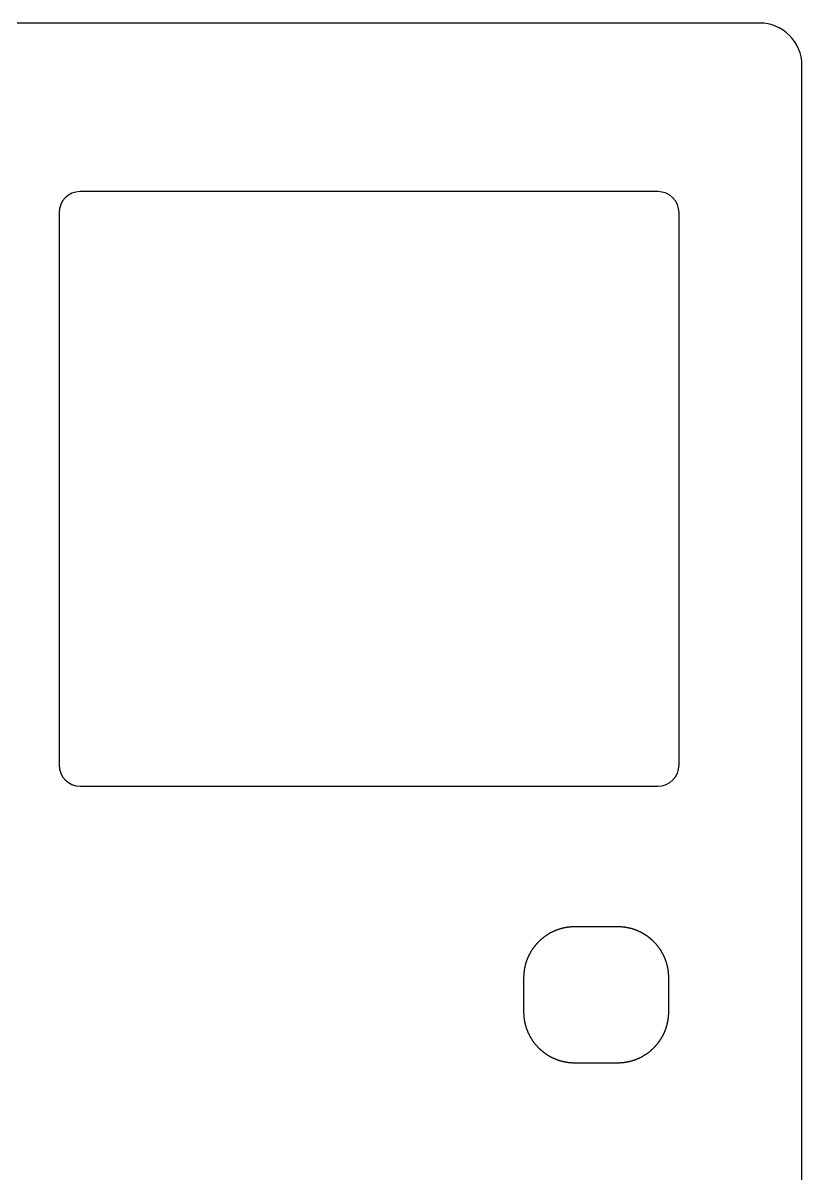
# Model space of a CAD drawing. Header units: millimetres. Extents: x -10 to 339, y -116 to 17.
# Drawn here: x 320.46 to 338.81, y -16.13 to 10.97 of the extents above; entities that cross this region are included whole.
import ezdxf

# ---------------------------------------------------------------- set-up
doc = ezdxf.new("R2010")
doc.units = ezdxf.units.MM
doc.layers.get('0').update_dxf_attribs({"linetype": 'CONTINUOUS'})
doc.layers.add('BLACK', color=7, linetype='CONTINUOUS')

msp = doc.modelspace()

# ---------------------------------------------------------------- linework, layer by layer
for p, q in [((337.80625, 10.968751), (309.883369, 10.968751)), ((338.80625, -109.231249), (338.80625, 9.968751))]:
    msp.add_line(p, q)
msp.add_arc((337.80625, 9.968751), 1, 0, 90)
at = {"layer": 'BLACK', "linetype": 'Continuous'}
for p, q in [((335.4125, 7), (321.8125, 7)), ((321.3125, 6.5), (321.3125, -6.5)), ((335.9125, -6.5), (335.9125, 6.5)), ((321.8125, -7), (335.4125, -7)), ((332.716253, -10.564977), (332.70853, -10.571039)), ((332.724025, -10.558978), (332.716253, -10.564977)), ((332.731844, -10.553044), (332.724025, -10.558978)), ((332.73971, -10.547175), (332.731844, -10.553044)), ((332.747622, -10.541371), (332.73971, -10.547175)), ((332.75558, -10.535633), (332.747622, -10.541371)), ((332.763584, -10.52996), (332.75558, -10.535633)), ((332.771632, -10.524354), (332.763584, -10.52996)), ((332.779724, -10.518815), (332.771632, -10.524354)), ((332.78786, -10.513343), (332.779724, -10.518815)), ((332.796039, -10.507938), (332.78786, -10.513343)), ((332.80426, -10.502601), (332.796039, -10.507938)), ((332.812523, -10.497332), (332.80426, -10.502601)), ((332.820826, -10.492132), (332.812523, -10.497332)), ((332.829171, -10.487001), (332.820826, -10.492132)), ((332.837556, -10.481939), (332.829171, -10.487001)), ((332.84598, -10.476946), (332.837556, -10.481939)), ((332.854442, -10.472024), (332.84598, -10.476946)), ((332.862943, -10.467172), (332.854442, -10.472024)), ((332.871482, -10.46239), (332.862943, -10.467172)), ((332.880058, -10.457679), (332.871482, -10.46239)), ((332.888671, -10.453039), (332.880058, -10.457679)), ((332.897319, -10.448471), (332.888671, -10.453039)), ((332.906003, -10.443974), (332.897319, -10.448471)), ((332.914722, -10.439549), (332.906003, -10.443974)), ((332.923475, -10.435197), (332.914722, -10.439549)), ((332.932262, -10.430917), (332.923475, -10.435197)), ((332.941082, -10.426709), (332.932262, -10.430917)), ((332.949934, -10.422575), (332.941082, -10.426709)), ((332.958819, -10.418514), (332.949934, -10.422575)), ((332.967735, -10.414526), (332.958819, -10.418514)), ((332.976682, -10.410613), (332.967735, -10.414526)), ((332.98566, -10.406773), (332.976682, -10.410613)), ((332.994667, -10.403007), (332.98566, -10.406773)), ((333.003704, -10.399316), (332.994667, -10.403007)), ((333.01277, -10.395699), (333.003704, -10.399316)), ((333.021863, -10.392157), (333.01277, -10.395699)), ((333.030985, -10.38869), (333.021863, -10.392157)), ((333.040134, -10.385298), (333.030985, -10.38869)), ((333.04931, -10.381981), (333.040134, -10.385298)), ((333.058511, -10.37874), (333.04931, -10.381981)), ((333.067739, -10.375574), (333.058511, -10.37874)), ((333.076992, -10.372485), (333.067739, -10.375574)), ((333.086269, -10.369471), (333.076992, -10.372485)), ((333.095571, -10.366534), (333.086269, -10.369471)), ((333.104896, -10.363673), (333.095571, -10.366534)), ((333.114245, -10.360888), (333.104896, -10.363673)), ((333.123616, -10.35818), (333.114245, -10.360888)), ((333.13301, -10.355549), (333.123616, -10.35818)), ((333.142425, -10.352995), (333.13301, -10.355549)), ((333.151862, -10.350517), (333.142425, -10.352995)), ((333.16132, -10.348117), (333.151862, -10.350517)), ((333.170798, -10.345794), (333.16132, -10.348117)), ((333.180296, -10.343549), (333.170798, -10.345794)), ((333.189813, -10.341381), (333.180296, -10.343549)), ((333.19935, -10.33929), (333.189813, -10.341381)), ((333.208905, -10.337278), (333.19935, -10.33929)), ((333.218479, -10.335343), (333.208905, -10.337278)), ((333.22807, -10.333486), (333.218479, -10.335343)), ((333.237679, -10.331708), (333.22807, -10.333486)), ((333.247305, -10.330007), (333.237679, -10.331708)), ((333.256947, -10.328385), (333.247305, -10.330007)), ((333.266606, -10.32684), (333.256947, -10.328385)), ((333.27628, -10.325375), (333.266606, -10.32684)), ((333.285969, -10.323988), (333.27628, -10.325375)), ((333.295674, -10.322679), (333.285969, -10.323988)), ((333.305393, -10.321449), (333.295674, -10.322679)), ((333.315126, -10.320298), (333.305393, -10.321449)), ((333.324873, -10.319226), (333.315126, -10.320298)), ((333.334634, -10.318233), (333.324873, -10.319226)), ((333.344408, -10.317319), (333.334634, -10.318233)), ((333.354194, -10.316484), (333.344408, -10.317319)), ((333.363993, -10.315728), (333.354194, -10.316484)), ((333.373804, -10.315051), (333.363993, -10.315728)), ((333.383627, -10.314454), (333.373804, -10.315051)), ((333.393461, -10.313936), (333.383627, -10.314454)), ((333.403306, -10.313497), (333.393461, -10.313936)), ((333.413161, -10.313139), (333.403306, -10.313497)), ((333.423028, -10.312859), (333.413161, -10.313139)), ((333.432904, -10.31266), (333.423028, -10.312859)), ((333.44279, -10.31254), (333.432904, -10.31266)), ((333.452685, -10.3125), (333.44279, -10.31254)), ((334.469313, -10.3125), (333.452685, -10.3125)), ((334.473227, -10.312506), (334.469313, -10.3125)), ((334.47818, -10.312532), (334.473227, -10.312506)), ((334.483128, -10.312578), (334.47818, -10.312532)), ((334.488077, -10.312644), (334.483128, -10.312578)), ((334.49302, -10.31273), (334.488077, -10.312644)), ((334.497963, -10.312835), (334.49302, -10.31273)), ((334.502902, -10.312961), (334.497963, -10.312835)), ((334.50784, -10.313107), (334.502902, -10.312961)), ((334.512774, -10.313272), (334.50784, -10.313107)), ((334.517707, -10.313458), (334.512774, -10.313272)), ((334.522635, -10.313663), (334.517707, -10.313458)), ((334.527563, -10.313889), (334.522635, -10.313663)), ((334.532485, -10.314134), (334.527563, -10.313889)), ((334.537407, -10.3144), (334.532485, -10.314134)), ((334.542324, -10.314685), (334.537407, -10.3144)), ((334.547241, -10.31499), (334.542324, -10.314685)), ((334.552152, -10.315315), (334.547241, -10.31499)), ((334.557063, -10.315659), (334.552152, -10.315315)), ((334.561968, -10.316024), (334.557063, -10.315659)), ((334.566873, -10.316409), (334.561968, -10.316024)), ((334.571772, -10.316813), (334.566873, -10.316409)), ((334.57667, -10.317237), (334.571772, -10.316813)), ((334.581563, -10.317681), (334.57667, -10.317237)), ((334.586455, -10.318145), (334.581563, -10.317681)), ((334.591341, -10.318628), (334.586455, -10.318145)), ((334.596226, -10.319132), (334.591341, -10.318628)), ((334.601106, -10.319655), (334.596226, -10.319132)), ((334.605985, -10.320198), (334.601106, -10.319655)), ((334.610857, -10.32076), (334.605985, -10.320198)), ((334.615729, -10.321343), (334.610857, -10.32076)), ((334.620595, -10.321945), (334.615729, -10.321343)), ((334.625459, -10.322567), (334.620595, -10.321945)), ((334.630318, -10.323208), (334.625459, -10.322567)), ((334.635175, -10.323869), (334.630318, -10.323208)), ((334.640026, -10.32455), (334.635175, -10.323869)), ((334.644875, -10.325251), (334.640026, -10.32455)), ((334.649719, -10.325971), (334.644875, -10.325251)), ((334.654561, -10.326711), (334.649719, -10.325971)), ((334.659396, -10.327471), (334.654561, -10.326711)), ((334.66423, -10.32825), (334.659396, -10.327471)), ((334.669058, -10.329049), (334.66423, -10.32825)), ((334.673883, -10.329868), (334.669058, -10.329049)), ((334.678703, -10.330705), (334.673883, -10.329868)), ((334.68352, -10.331563), (334.678703, -10.330705)), ((334.688331, -10.33244), (334.68352, -10.331563)), ((334.69314, -10.333337), (334.688331, -10.33244)), ((334.697942, -10.334254), (334.69314, -10.333337)), ((334.702742, -10.33519), (334.697942, -10.334254)), ((334.707536, -10.336145), (334.702742, -10.33519)), ((334.712327, -10.33712), (334.707536, -10.336145)), ((334.717111, -10.338114), (334.712327, -10.33712)), ((334.721893, -10.339129), (334.717111, -10.338114)), ((334.726668, -10.340162), (334.721893, -10.339129)), ((334.731441, -10.341215), (334.726668, -10.340162)), ((334.736206, -10.342287), (334.731441, -10.341215)), ((334.740969, -10.343379), (334.736206, -10.342287)), ((334.745725, -10.34449), (334.740969, -10.343379)), ((334.750478, -10.345621), (334.745725, -10.34449)), ((334.755224, -10.34677), (334.750478, -10.345621)), ((334.759967, -10.34794), (334.755224, -10.34677)), ((334.764703, -10.349128), (334.759967, -10.34794)), ((334.769435, -10.350337), (334.764703, -10.349128)), ((334.774161, -10.351564), (334.769435, -10.350337)), ((334.778883, -10.352811), (334.774161, -10.351564)), ((334.783598, -10.354076), (334.778883, -10.352811)), ((334.788309, -10.355362), (334.783598, -10.354076)), ((334.793013, -10.356666), (334.788309, -10.355362)), ((334.797713, -10.35799), (334.793013, -10.356666)), ((334.802406, -10.359333), (334.797713, -10.35799)), ((334.807095, -10.360695), (334.802406, -10.359333)), ((334.811776, -10.362076), (334.807095, -10.360695)), ((334.816454, -10.363477), (334.811776, -10.362076)), ((334.821124, -10.364897), (334.816454, -10.363477)), ((334.82579, -10.366336), (334.821124, -10.364897)), ((334.830448, -10.367793), (334.82579, -10.366336)), ((334.835102, -10.369271), (334.830448, -10.367793)), ((334.839748, -10.370766), (334.835102, -10.369271)), ((334.844389, -10.372282), (334.839748, -10.370766)), ((334.849023, -10.373816), (334.844389, -10.372282)), ((334.853652, -10.375369), (334.849023, -10.373816)), ((334.858273, -10.376941), (334.853652, -10.375369)), ((334.86289, -10.378533), (334.858273, -10.376941)), ((334.867498, -10.380142), (334.86289, -10.378533)), ((334.872102, -10.381772), (334.867498, -10.380142)), ((334.876697, -10.383419), (334.872102, -10.381772)), ((334.881287, -10.385087), (334.876697, -10.383419)), ((334.885869, -10.386772), (334.881287, -10.385087)), ((334.890446, -10.388477), (334.885869, -10.386772)), ((334.895014, -10.3902), (334.890446, -10.388477)), ((334.899577, -10.391942), (334.895014, -10.3902)), ((334.904131, -10.393703), (334.899577, -10.391942)), ((334.90868, -10.395483), (334.904131, -10.393703)), ((334.91322, -10.397281), (334.90868, -10.395483)), ((334.917755, -10.399098), (334.91322, -10.397281)), ((334.922281, -10.400934), (334.917755, -10.399098)), ((334.926801, -10.402788), (334.922281, -10.400934)), ((334.931313, -10.404661), (334.926801, -10.402788)), ((334.935818, -10.406553), (334.931313, -10.404661)), ((334.940314, -10.408463), (334.935818, -10.406553)), ((334.944805, -10.410392), (334.940314, -10.408463)), ((334.949286, -10.412338), (334.944805, -10.410392)), ((334.953761, -10.414304), (334.949286, -10.412338)), ((334.958226, -10.416288), (334.953761, -10.414304)), ((334.962686, -10.418291), (334.958226, -10.416288)), ((334.967136, -10.420312), (334.962686, -10.418291)), ((334.971579, -10.422351), (334.967136, -10.420312)), ((334.976013, -10.424408), (334.971579, -10.422351)), ((334.98044, -10.426485), (334.976013, -10.424408)), ((334.984858, -10.428579), (334.98044, -10.426485)), ((334.989269, -10.430691), (334.984858, -10.428579)), ((334.99367, -10.432821), (334.989269, -10.430691)), ((334.998064, -10.434971), (334.99367, -10.432821)), ((335.002448, -10.437137), (334.998064, -10.434971)), ((335.006825, -10.439323), (335.002448, -10.437137)), ((335.011192, -10.441525), (335.006825, -10.439323)), ((335.015552, -10.443747), (335.011192, -10.441525)), ((335.019901, -10.445986), (335.015552, -10.443747)), ((335.024243, -10.448243), (335.019901, -10.445986)), ((335.028575, -10.450518), (335.024243, -10.448243)), ((335.0329, -10.452811), (335.028575, -10.450518)), ((335.037214, -10.455121), (335.0329, -10.452811)), ((335.04152, -10.45745), (335.037214, -10.455121)), ((335.045815, -10.459797), (335.04152, -10.45745)), ((335.050103, -10.462161), (335.045815, -10.459797)), ((335.05438, -10.464543), (335.050103, -10.462161)), ((335.058649, -10.466943), (335.05438, -10.464543)), ((335.062907, -10.469359), (335.058649, -10.466943)), ((335.067157, -10.471795), (335.062907, -10.469359)), ((335.071396, -10.474247), (335.067157, -10.471795)), ((335.075627, -10.476717), (335.071396, -10.474247)), ((335.079847, -10.479204), (335.075627, -10.476717)), ((335.084058, -10.481709), (335.079847, -10.479204)), ((335.088258, -10.484231), (335.084058, -10.481709)), ((335.092449, -10.486771), (335.088258, -10.484231)), ((335.096629, -10.489327), (335.092449, -10.486771)), ((335.1008, -10.491902), (335.096629, -10.489327)), ((335.10496, -10.494493), (335.1008, -10.491902)), ((335.10911, -10.497102), (335.10496, -10.494493)), ((335.113249, -10.499727), (335.10911, -10.497102)), ((335.117379, -10.50237), (335.113249, -10.499727)), ((335.121497, -10.50503), (335.117379, -10.50237)), ((335.125606, -10.507707), (335.121497, -10.50503)), ((335.129703, -10.5104), (335.125606, -10.507707)), ((335.133791, -10.513111), (335.129703, -10.5104)), ((335.137866, -10.515839), (335.133791, -10.513111)), ((335.141932, -10.518583), (335.137866, -10.515839)), ((335.145986, -10.521344), (335.141932, -10.518583)), ((335.15003, -10.524122), (335.145986, -10.521344)), ((335.154062, -10.526917), (335.15003, -10.524122)), ((335.158083, -10.529728), (335.154062, -10.526917)), ((335.162093, -10.532556), (335.158083, -10.529728)), ((335.166092, -10.5354), (335.162093, -10.532556)), ((335.170079, -10.538261), (335.166092, -10.5354)), ((335.174055, -10.541138), (335.170079, -10.538261)), ((335.178019, -10.544032), (335.174055, -10.541138)), ((335.181973, -10.546942), (335.178019, -10.544032)), ((335.185914, -10.549868), (335.181973, -10.546942)), ((335.189843, -10.552811), (335.185914, -10.549868)), ((335.193761, -10.555769), (335.189843, -10.552811)), ((335.197667, -10.558744), (335.193761, -10.555769)), ((335.201561, -10.561734), (335.197667, -10.558744)), ((335.205443, -10.564742), (335.201561, -10.561734)), ((335.209313, -10.567764), (335.205443, -10.564742)), ((335.213171, -10.570803), (335.209313, -10.567764)), ((332.458768, -10.839881), (332.456024, -10.843947)), ((332.461529, -10.835827), (332.458768, -10.839881)), ((332.464307, -10.831783), (332.461529, -10.835827)), ((332.467102, -10.827751), (332.464307, -10.831783)), ((332.469913, -10.82373), (332.467102, -10.827751)), ((332.472741, -10.81972), (332.469913, -10.82373)), ((332.475585, -10.815721), (332.472741, -10.81972)), ((332.478446, -10.811734), (332.475585, -10.815721)), ((332.481323, -10.807758), (332.478446, -10.811734)), ((332.484217, -10.803794), (332.481323, -10.807758)), ((332.487127, -10.79984), (332.484217, -10.803794)), ((332.490053, -10.795899), (332.487127, -10.79984)), ((332.492996, -10.79197), (332.490053, -10.795899)), ((332.495954, -10.788052), (332.492996, -10.79197)), ((332.498929, -10.784146), (332.495954, -10.788052)), ((332.501919, -10.780252), (332.498929, -10.784146)), ((332.504927, -10.77637), (332.501919, -10.780252)), ((332.507949, -10.7725), (332.504927, -10.77637)), ((332.510988, -10.768642), (332.507949, -10.7725)), ((332.514042, -10.764797), (332.510988, -10.768642)), ((332.517113, -10.760964), (332.514042, -10.764797)), ((332.520199, -10.757143), (332.517113, -10.760964)), ((332.523301, -10.753334), (332.520199, -10.757143)), ((332.526418, -10.749538), (332.523301, -10.753334)), ((332.529551, -10.745755), (332.526418, -10.749538)), ((332.532699, -10.741984), (332.529551, -10.745755)), ((332.535863, -10.738226), (332.532699, -10.741984)), ((332.539042, -10.734481), (332.535863, -10.738226)), ((332.542237, -10.730748), (332.539042, -10.734481)), ((332.545447, -10.727029), (332.542237, -10.730748)), ((332.548672, -10.723322), (332.545447, -10.727029)), ((332.551912, -10.719629), (332.548672, -10.723322)), ((332.555168, -10.715948), (332.551912, -10.719629)), ((332.558438, -10.712281), (332.555168, -10.715948)), ((332.561724, -10.708627), (332.558438, -10.712281)), ((332.565024, -10.704987), (332.561724, -10.708627)), ((332.568339, -10.701359), (332.565024, -10.704987)), ((332.571669, -10.697746), (332.568339, -10.701359)), ((332.575014, -10.694145), (332.571669, -10.697746)), ((332.578373, -10.690559), (332.575014, -10.694145)), ((332.581747, -10.686986), (332.578373, -10.690559)), ((332.585136, -10.683426), (332.581747, -10.686986)), ((332.588539, -10.679881), (332.585136, -10.683426)), ((332.591956, -10.676349), (332.588539, -10.679881)), ((332.595388, -10.672832), (332.591956, -10.676349)), ((332.598834, -10.669328), (332.595388, -10.672832)), ((332.602294, -10.665839), (332.598834, -10.669328)), ((332.605768, -10.662363), (332.602294, -10.665839)), ((332.61276, -10.655455), (332.605768, -10.662363)), ((332.619807, -10.648604), (332.61276, -10.655455)), ((332.626909, -10.64181), (332.619807, -10.648604)), ((332.634066, -10.635075), (332.626909, -10.64181)), ((332.641277, -10.628399), (332.634066, -10.635075)), ((332.648542, -10.621782), (332.641277, -10.628399)), ((332.65586, -10.615225), (332.648542, -10.621782)), ((332.663231, -10.608728), (332.65586, -10.615225)), ((332.670654, -10.602292), (332.663231, -10.608728)), ((332.678128, -10.595917), (332.670654, -10.602292)), ((332.685654, -10.589604), (332.678128, -10.595917)), ((332.693229, -10.583353), (332.685654, -10.589604)), ((332.700855, -10.577164), (332.693229, -10.583353)), ((332.70853, -10.571039), (332.700855, -10.577164)), ((335.217016, -10.573857), (335.213171, -10.570803)), ((335.220849, -10.576928), (335.217016, -10.573857)), ((335.22467, -10.580014), (335.220849, -10.576928)), ((335.228479, -10.583116), (335.22467, -10.580014)), ((335.232275, -10.586233), (335.228479, -10.583116)), ((335.236058, -10.589366), (335.232275, -10.586233)), ((335.239829, -10.592514), (335.236058, -10.589366)), ((335.243587, -10.595678), (335.239829, -10.592514)), ((335.247332, -10.598857), (335.243587, -10.595678)), ((335.251065, -10.602052), (335.247332, -10.598857)), ((335.254784, -10.605262), (335.251065, -10.602052)), ((335.258491, -10.608487), (335.254784, -10.605262)), ((335.262184, -10.611727), (335.258491, -10.608487)), ((335.265865, -10.614983), (335.262184, -10.611727)), ((335.269532, -10.618253), (335.265865, -10.614983)), ((335.273186, -10.621539), (335.269532, -10.618253)), ((335.276826, -10.624839), (335.273186, -10.621539)), ((335.280454, -10.628154), (335.276826, -10.624839)), ((335.284067, -10.631484), (335.280454, -10.628154)), ((335.287668, -10.634829), (335.284067, -10.631484)), ((335.291254, -10.638188), (335.287668, -10.634829)), ((335.294827, -10.641562), (335.291254, -10.638188)), ((335.298387, -10.644951), (335.294827, -10.641562)), ((335.301932, -10.648354), (335.298387, -10.644951)), ((335.305464, -10.651771), (335.301932, -10.648354)), ((335.308981, -10.655203), (335.305464, -10.651771)), ((335.312485, -10.658649), (335.308981, -10.655203)), ((335.315974, -10.662109), (335.312485, -10.658649)), ((335.31945, -10.665583), (335.315974, -10.662109)), ((335.326358, -10.672575), (335.31945, -10.665583)), ((335.333209, -10.679622), (335.326358, -10.672575)), ((335.340003, -10.686724), (335.333209, -10.679622)), ((335.346738, -10.693881), (335.340003, -10.686724)), ((335.353414, -10.701092), (335.346738, -10.693881)), ((335.360031, -10.708357), (335.353414, -10.701092)), ((335.366588, -10.715675), (335.360031, -10.708357)), ((335.373085, -10.723046), (335.366588, -10.715675)), ((335.379521, -10.730469), (335.373085, -10.723046)), ((335.385896, -10.737943), (335.379521, -10.730469)), ((335.392209, -10.745469), (335.385896, -10.737943)), ((335.39846, -10.753044), (335.392209, -10.745469)), ((335.404649, -10.76067), (335.39846, -10.753044)), ((335.410774, -10.768345), (335.404649, -10.76067)), ((335.416836, -10.776068), (335.410774, -10.768345)), ((335.422835, -10.78384), (335.416836, -10.776068)), ((335.428769, -10.791659), (335.422835, -10.78384)), ((335.434638, -10.799525), (335.428769, -10.791659)), ((335.440442, -10.807437), (335.434638, -10.799525)), ((335.44618, -10.815395), (335.440442, -10.807437)), ((335.451853, -10.823399), (335.44618, -10.815395)), ((335.457459, -10.831447), (335.451853, -10.823399)), ((335.462998, -10.839539), (335.457459, -10.831447)), ((335.46847, -10.847675), (335.462998, -10.839539)), ((332.321957, -11.109711), (332.320327, -11.114315)), ((332.323604, -11.105116), (332.321957, -11.109711)), ((332.325272, -11.100526), (332.323604, -11.105116)), ((332.326957, -11.095944), (332.325272, -11.100526)), ((332.328662, -11.091367), (332.326957, -11.095944)), ((332.330385, -11.086799), (332.328662, -11.091367)), ((332.332127, -11.082236), (332.330385, -11.086799)), ((332.333888, -11.077682), (332.332127, -11.082236)), ((332.335668, -11.073133), (332.333888, -11.077682)), ((332.337466, -11.068593), (332.335668, -11.073133)), ((332.339283, -11.064058), (332.337466, -11.068593)), ((332.341119, -11.059532), (332.339283, -11.064058)), ((332.342973, -11.055012), (332.341119, -11.059532)), ((332.344846, -11.0505), (332.342973, -11.055012)), ((332.346738, -11.045995), (332.344846, -11.0505)), ((332.348648, -11.041499), (332.346738, -11.045995)), ((332.350577, -11.037008), (332.348648, -11.041499)), ((332.352523, -11.032527), (332.350577, -11.037008)), ((332.354489, -11.028052), (332.352523, -11.032527)), ((332.356473, -11.023587), (332.354489, -11.028052)), ((332.358476, -11.019127), (332.356473, -11.023587)), ((332.360497, -11.014677), (332.358476, -11.019127)), ((332.362536, -11.010234), (332.360497, -11.014677)), ((332.364593, -11.0058), (332.362536, -11.010234)), ((332.36667, -11.001373), (332.364593, -11.0058)), ((332.368764, -10.996955), (332.36667, -11.001373)), ((332.370876, -10.992544), (332.368764, -10.996955)), ((332.373006, -10.988143), (332.370876, -10.992544)), ((332.375156, -10.983749), (332.373006, -10.988143)), ((332.377322, -10.979365), (332.375156, -10.983749)), ((332.379508, -10.974988), (332.377322, -10.979365)), ((332.38171, -10.970621), (332.379508, -10.974988)), ((332.383932, -10.966261), (332.38171, -10.970621)), ((332.386171, -10.961912), (332.383932, -10.966261)), ((332.388428, -10.95757), (332.386171, -10.961912)), ((332.390703, -10.953238), (332.388428, -10.95757)), ((332.392996, -10.948913), (332.390703, -10.953238)), ((332.395306, -10.944599), (332.392996, -10.948913)), ((332.397635, -10.940293), (332.395306, -10.944599)), ((332.399982, -10.935998), (332.397635, -10.940293)), ((332.402346, -10.93171), (332.399982, -10.935998)), ((332.404728, -10.927433), (332.402346, -10.93171)), ((332.407128, -10.923164), (332.404728, -10.927433)), ((332.409544, -10.918906), (332.407128, -10.923164)), ((332.41198, -10.914656), (332.409544, -10.918906)), ((332.414432, -10.910417), (332.41198, -10.914656)), ((332.416902, -10.906186), (332.414432, -10.910417)), ((332.419389, -10.901966), (332.416902, -10.906186)), ((332.421894, -10.897755), (332.419389, -10.901966)), ((332.424416, -10.893555), (332.421894, -10.897755)), ((332.426956, -10.889364), (332.424416, -10.893555)), ((332.429512, -10.885184), (332.426956, -10.889364)), ((332.432087, -10.881013), (332.429512, -10.885184)), ((332.434678, -10.876853), (332.432087, -10.881013)), ((332.437287, -10.872703), (332.434678, -10.876853)), ((332.439912, -10.868564), (332.437287, -10.872703)), ((332.442555, -10.864434), (332.439912, -10.868564)), ((332.445215, -10.860316), (332.442555, -10.864434)), ((332.447892, -10.856207), (332.445215, -10.860316)), ((332.450585, -10.85211), (332.447892, -10.856207)), ((332.453296, -10.848022), (332.450585, -10.85211)), ((332.456024, -10.843947), (332.453296, -10.848022)), ((335.473875, -10.855854), (335.46847, -10.847675)), ((335.479212, -10.864075), (335.473875, -10.855854)), ((335.484481, -10.872338), (335.479212, -10.864075)), ((335.489681, -10.880641), (335.484481, -10.872338)), ((335.494812, -10.888986), (335.489681, -10.880641)), ((335.499874, -10.897371), (335.494812, -10.888986)), ((335.504867, -10.905795), (335.499874, -10.897371)), ((335.509789, -10.914257), (335.504867, -10.905795)), ((335.514641, -10.922758), (335.509789, -10.914257)), ((335.519423, -10.931297), (335.514641, -10.922758)), ((335.524134, -10.939873), (335.519423, -10.931297)), ((335.528774, -10.948486), (335.524134, -10.939873)), ((335.533342, -10.957134), (335.528774, -10.948486)), ((335.537839, -10.965818), (335.533342, -10.957134)), ((335.542264, -10.974537), (335.537839, -10.965818)), ((335.546616, -10.98329), (335.542264, -10.974537)), ((335.550896, -10.992077), (335.546616, -10.98329)), ((335.555104, -11.000897), (335.550896, -10.992077)), ((335.559238, -11.009749), (335.555104, -11.000897)), ((335.563299, -11.018634), (335.559238, -11.009749)), ((335.567287, -11.02755), (335.563299, -11.018634)), ((335.5712, -11.036497), (335.567287, -11.02755)), ((335.57504, -11.045475), (335.5712, -11.036497)), ((335.578806, -11.054482), (335.57504, -11.045475)), ((335.582497, -11.063519), (335.578806, -11.054482)), ((335.586114, -11.072585), (335.582497, -11.063519)), ((335.589656, -11.081678), (335.586114, -11.072585)), ((335.593123, -11.0908), (335.589656, -11.081678)), ((335.596515, -11.099949), (335.593123, -11.0908)), ((335.599832, -11.109125), (335.596515, -11.099949)), ((335.603073, -11.118326), (335.599832, -11.109125)), ((332.25984, -11.380707), (332.259317, -11.385587)), ((332.260383, -11.375828), (332.25984, -11.380707)), ((332.260945, -11.370956), (332.260383, -11.375828)), ((332.261528, -11.366084), (332.260945, -11.370956)), ((332.26213, -11.361218), (332.261528, -11.366084)), ((332.262752, -11.356354), (332.26213, -11.361218)), ((332.263393, -11.351495), (332.262752, -11.356354)), ((332.264054, -11.346638), (332.263393, -11.351495)), ((332.264735, -11.341787), (332.264054, -11.346638)), ((332.265436, -11.336938), (332.264735, -11.341787)), ((332.266156, -11.332094), (332.265436, -11.336938)), ((332.266896, -11.327252), (332.266156, -11.332094)), ((332.267656, -11.322417), (332.266896, -11.327252)), ((332.268435, -11.317583), (332.267656, -11.322417)), ((332.269234, -11.312755), (332.268435, -11.317583)), ((332.270053, -11.30793), (332.269234, -11.312755)), ((332.27089, -11.30311), (332.270053, -11.30793)), ((332.271748, -11.298293), (332.27089, -11.30311)), ((332.272625, -11.293482), (332.271748, -11.298293)), ((332.273522, -11.288673), (332.272625, -11.293482)), ((332.274439, -11.283871), (332.273522, -11.288673)), ((332.275375, -11.279071), (332.274439, -11.283871)), ((332.27633, -11.274277), (332.275375, -11.279071)), ((332.277305, -11.269486), (332.27633, -11.274277)), ((332.278299, -11.264702), (332.277305, -11.269486)), ((332.279314, -11.25992), (332.278299, -11.264702)), ((332.280347, -11.255145), (332.279314, -11.25992)), ((332.2814, -11.250372), (332.280347, -11.255145)), ((332.282472, -11.245607), (332.2814, -11.250372)), ((332.283564, -11.240844), (332.282472, -11.245607)), ((332.284675, -11.236088), (332.283564, -11.240844)), ((332.285806, -11.231335), (332.284675, -11.236088)), ((332.286955, -11.226589), (332.285806, -11.231335)), ((332.288125, -11.221846), (332.286955, -11.226589)), ((332.289313, -11.21711), (332.288125, -11.221846)), ((332.290522, -11.212378), (332.289313, -11.21711)), ((332.291749, -11.207652), (332.290522, -11.212378)), ((332.292996, -11.20293), (332.291749, -11.207652)), ((332.294261, -11.198215), (332.292996, -11.20293)), ((332.295547, -11.193504), (332.294261, -11.198215)), ((332.296851, -11.1888), (332.295547, -11.193504)), ((332.298175, -11.1841), (332.296851, -11.1888)), ((332.299518, -11.179407), (332.298175, -11.1841)), ((332.30088, -11.174718), (332.299518, -11.179407)), ((332.302261, -11.170037), (332.30088, -11.174718)), ((332.303662, -11.165359), (332.302261, -11.170037)), ((332.305082, -11.160689), (332.303662, -11.165359)), ((332.306521, -11.156023), (332.305082, -11.160689)), ((332.307978, -11.151365), (332.306521, -11.156023)), ((332.309456, -11.146711), (332.307978, -11.151365)), ((332.310951, -11.142065), (332.309456, -11.146711)), ((332.312467, -11.137424), (332.310951, -11.142065)), ((332.314001, -11.13279), (332.312467, -11.137424)), ((332.315554, -11.128161), (332.314001, -11.13279)), ((332.317126, -11.12354), (332.315554, -11.128161)), ((332.318718, -11.118923), (332.317126, -11.12354)), ((332.320327, -11.114315), (332.318718, -11.118923)), ((335.606239, -11.127554), (335.603073, -11.118326)), ((335.609328, -11.136807), (335.606239, -11.127554)), ((335.612342, -11.146084), (335.609328, -11.136807)), ((335.615279, -11.155386), (335.612342, -11.146084)), ((335.61814, -11.164711), (335.615279, -11.155386)), ((335.620925, -11.17406), (335.61814, -11.164711)), ((335.623633, -11.183431), (335.620925, -11.17406)), ((335.626264, -11.192825), (335.623633, -11.183431)), ((335.628818, -11.20224), (335.626264, -11.192825)), ((335.631296, -11.211677), (335.628818, -11.20224)), ((335.633696, -11.221135), (335.631296, -11.211677)), ((335.636019, -11.230613), (335.633696, -11.221135)), ((335.638264, -11.240111), (335.636019, -11.230613)), ((335.640432, -11.249628), (335.638264, -11.240111)), ((335.642523, -11.259165), (335.640432, -11.249628)), ((335.644535, -11.26872), (335.642523, -11.259165)), ((335.64647, -11.278294), (335.644535, -11.26872)), ((335.648327, -11.287885), (335.64647, -11.278294)), ((335.650105, -11.297494), (335.648327, -11.287885)), ((335.651806, -11.30712), (335.650105, -11.297494)), ((335.653428, -11.316762), (335.651806, -11.30712)), ((335.654973, -11.326421), (335.653428, -11.316762)), ((335.656438, -11.336095), (335.654973, -11.326421)), ((335.657825, -11.345784), (335.656438, -11.336095)), ((335.659134, -11.355489), (335.657825, -11.345784)), ((335.660364, -11.365208), (335.659134, -11.355489)), ((335.661515, -11.374941), (335.660364, -11.365208)), ((335.662587, -11.384688), (335.661515, -11.374941)), ((332.252691, -11.508586), (332.252685, -11.5125)), ((332.252685, -11.5125), (332.252685, -12.3125)), ((332.252717, -11.503633), (332.252691, -11.508586)), ((332.252763, -11.498685), (332.252717, -11.503633)), ((332.252829, -11.493736), (332.252763, -11.498685)), ((332.252915, -11.488793), (332.252829, -11.493736)), ((332.25302, -11.48385), (332.252915, -11.488793)), ((332.253146, -11.478911), (332.25302, -11.48385)), ((332.253292, -11.473973), (332.253146, -11.478911)), ((332.253457, -11.469039), (332.253292, -11.473973)), ((332.253643, -11.464106), (332.253457, -11.469039)), ((332.253848, -11.459178), (332.253643, -11.464106)), ((332.254074, -11.45425), (332.253848, -11.459178)), ((332.254319, -11.449328), (332.254074, -11.45425)), ((332.254585, -11.444406), (332.254319, -11.449328)), ((332.25487, -11.439489), (332.254585, -11.444406)), ((332.255175, -11.434572), (332.25487, -11.439489)), ((332.2555, -11.429661), (332.255175, -11.434572)), ((332.255844, -11.42475), (332.2555, -11.429661)), ((332.256209, -11.419845), (332.255844, -11.42475)), ((332.256594, -11.41494), (332.256209, -11.419845)), ((332.256998, -11.410041), (332.256594, -11.41494)), ((332.257422, -11.405143), (332.256998, -11.410041)), ((332.257866, -11.40025), (332.257422, -11.405143)), ((332.25833, -11.395358), (332.257866, -11.40025)), ((332.258813, -11.390472), (332.25833, -11.395358)), ((332.259317, -11.385587), (332.258813, -11.390472)), ((335.66358, -11.394449), (335.662587, -11.384688)), ((335.664494, -11.404223), (335.66358, -11.394449)), ((335.665329, -11.414009), (335.664494, -11.404223)), ((335.666085, -11.423808), (335.665329, -11.414009)), ((335.666762, -11.433619), (335.666085, -11.423808)), ((335.667359, -11.443442), (335.666762, -11.433619)), ((335.667877, -11.453276), (335.667359, -11.443442)), ((335.668316, -11.463121), (335.667877, -11.453276)), ((335.668674, -11.472976), (335.668316, -11.463121)), ((335.668954, -11.482843), (335.668674, -11.472976)), ((335.669153, -11.492719), (335.668954, -11.482843)), ((335.669273, -11.502605), (335.669153, -11.492719)), ((335.669313, -11.5125), (335.669273, -11.502605)), ((335.669313, -12.3125), (335.669313, -11.5125)), ((332.252685, -12.3125), (332.252725, -12.322395)), ((332.252725, -12.322395), (332.252845, -12.332281)), ((332.252845, -12.332281), (332.253044, -12.342157)), ((332.253044, -12.342157), (332.253324, -12.352024)), ((332.253324, -12.352024), (332.253682, -12.361879)), ((332.253682, -12.361879), (332.254121, -12.371724)), ((332.254121, -12.371724), (332.254639, -12.381558)), ((332.254639, -12.381558), (332.255236, -12.391381)), ((332.255236, -12.391381), (332.255913, -12.401192)), ((332.255913, -12.401192), (332.256669, -12.410991)), ((332.256669, -12.410991), (332.257504, -12.420777)), ((332.257504, -12.420777), (332.258418, -12.430551)), ((332.258418, -12.430551), (332.259411, -12.440312)), ((332.259411, -12.440312), (332.260483, -12.450059)), ((332.260483, -12.450059), (332.261634, -12.459792)), ((332.261634, -12.459792), (332.262864, -12.469511)), ((335.659246, -12.468646), (335.659868, -12.463782)), ((335.659868, -12.463782), (335.66047, -12.458916)), ((335.66047, -12.458916), (335.661053, -12.454044)), ((335.661053, -12.454044), (335.661615, -12.449172)), ((335.661615, -12.449172), (335.662158, -12.444293)), ((335.662158, -12.444293), (335.662681, -12.439413)), ((335.662681, -12.439413), (335.663185, -12.434528)), ((335.663185, -12.434528), (335.663668, -12.429642)), ((335.663668, -12.429642), (335.664132, -12.42475)), ((335.664132, -12.42475), (335.664576, -12.419857)), ((335.664576, -12.419857), (335.665, -12.414959)), ((335.665, -12.414959), (335.665404, -12.41006)), ((335.665404, -12.41006), (335.665789, -12.405155)), ((335.665789, -12.405155), (335.666154, -12.40025)), ((335.666154, -12.40025), (335.666498, -12.395339)), ((335.666498, -12.395339), (335.666823, -12.390428)), ((335.666823, -12.390428), (335.667128, -12.385511)), ((335.667128, -12.385511), (335.667413, -12.380594)), ((335.667413, -12.380594), (335.667679, -12.375672)), ((335.667679, -12.375672), (335.667924, -12.37075)), ((335.667924, -12.37075), (335.66815, -12.365822)), ((335.66815, -12.365822), (335.668355, -12.360894)), ((335.668355, -12.360894), (335.668541, -12.355961)), ((335.668541, -12.355961), (335.668706, -12.351027)), ((335.668706, -12.351027), (335.668852, -12.346089)), ((335.668852, -12.346089), (335.668978, -12.34115)), ((335.668978, -12.34115), (335.669083, -12.336207)), ((335.669083, -12.336207), (335.669169, -12.331264)), ((335.669169, -12.331264), (335.669235, -12.326315)), ((335.669235, -12.326315), (335.669281, -12.321367)), ((335.669281, -12.321367), (335.669307, -12.316414)), ((335.669307, -12.316414), (335.669313, -12.3125)), ((332.262864, -12.469511), (332.264173, -12.479216)), ((332.264173, -12.479216), (332.26556, -12.488905)), ((332.26556, -12.488905), (332.267025, -12.498579)), ((332.267025, -12.498579), (332.26857, -12.508238)), ((332.26857, -12.508238), (332.270192, -12.51788)), ((332.270192, -12.51788), (332.271893, -12.527506)), ((332.271893, -12.527506), (332.273671, -12.537115)), ((332.273671, -12.537115), (332.275528, -12.546706)), ((332.275528, -12.546706), (332.277463, -12.55628)), ((332.277463, -12.55628), (332.279475, -12.565835)), ((332.279475, -12.565835), (332.281566, -12.575372)), ((332.281566, -12.575372), (332.283734, -12.584889)), ((332.283734, -12.584889), (332.285979, -12.594387)), ((332.285979, -12.594387), (332.288302, -12.603865)), ((332.288302, -12.603865), (332.290702, -12.613323)), ((332.290702, -12.613323), (332.29318, -12.62276)), ((332.29318, -12.62276), (332.295734, -12.632175)), ((332.295734, -12.632175), (332.298365, -12.641569)), ((332.298365, -12.641569), (332.301073, -12.65094)), ((332.301073, -12.65094), (332.303858, -12.660289)), ((332.303858, -12.660289), (332.306719, -12.669614)), ((332.306719, -12.669614), (332.309656, -12.678916)), ((332.309656, -12.678916), (332.31267, -12.688193)), ((332.31267, -12.688193), (332.315759, -12.697446)), ((332.315759, -12.697446), (332.318925, -12.706674)), ((332.318925, -12.706674), (332.322166, -12.715875)), ((332.322166, -12.715875), (332.325483, -12.725051)), ((332.325483, -12.725051), (332.328875, -12.7342)), ((332.328875, -12.7342), (332.332342, -12.743322)), ((335.591613, -12.738201), (335.593336, -12.733633)), ((335.593336, -12.733633), (335.595041, -12.729056)), ((335.595041, -12.729056), (335.596726, -12.724474)), ((335.596726, -12.724474), (335.598394, -12.719884)), ((335.598394, -12.719884), (335.600041, -12.715289)), ((335.600041, -12.715289), (335.601671, -12.710685)), ((335.601671, -12.710685), (335.60328, -12.706077)), ((335.60328, -12.706077), (335.604872, -12.70146)), ((335.604872, -12.70146), (335.606444, -12.696839)), ((335.606444, -12.696839), (335.607997, -12.69221)), ((335.607997, -12.69221), (335.609531, -12.687576)), ((335.609531, -12.687576), (335.611047, -12.682935)), ((335.611047, -12.682935), (335.612542, -12.678289)), ((335.612542, -12.678289), (335.61402, -12.673635)), ((335.61402, -12.673635), (335.615477, -12.668977)), ((335.615477, -12.668977), (335.616916, -12.664311)), ((335.616916, -12.664311), (335.618336, -12.659641)), ((335.618336, -12.659641), (335.619737, -12.654963)), ((335.619737, -12.654963), (335.621118, -12.650282)), ((335.621118, -12.650282), (335.62248, -12.645593)), ((335.62248, -12.645593), (335.623823, -12.6409)), ((335.623823, -12.6409), (335.625147, -12.6362)), ((335.625147, -12.6362), (335.626451, -12.631496)), ((335.626451, -12.631496), (335.627737, -12.626785)), ((335.627737, -12.626785), (335.629002, -12.62207)), ((335.629002, -12.62207), (335.630249, -12.617348)), ((335.630249, -12.617348), (335.631476, -12.612622)), ((335.631476, -12.612622), (335.632685, -12.60789)), ((335.632685, -12.60789), (335.633873, -12.603154)), ((335.633873, -12.603154), (335.635043, -12.598411)), ((335.635043, -12.598411), (335.636192, -12.593665)), ((335.636192, -12.593665), (335.637323, -12.588912)), ((335.637323, -12.588912), (335.638434, -12.584156)), ((335.638434, -12.584156), (335.639526, -12.579393)), ((335.639526, -12.579393), (335.640598, -12.574628)), ((335.640598, -12.574628), (335.641651, -12.569855)), ((335.641651, -12.569855), (335.642684, -12.56508)), ((335.642684, -12.56508), (335.643699, -12.560298)), ((335.643699, -12.560298), (335.644693, -12.555514)), ((335.644693, -12.555514), (335.645668, -12.550723)), ((335.645668, -12.550723), (335.646623, -12.545929)), ((335.646623, -12.545929), (335.647559, -12.541129)), ((335.647559, -12.541129), (335.648476, -12.536327)), ((335.648476, -12.536327), (335.649373, -12.531518)), ((335.649373, -12.531518), (335.65025, -12.526707)), ((335.65025, -12.526707), (335.651108, -12.52189)), ((335.651108, -12.52189), (335.651945, -12.51707)), ((335.651945, -12.51707), (335.652764, -12.512245)), ((335.652764, -12.512245), (335.653563, -12.507417)), ((335.653563, -12.507417), (335.654342, -12.502583)), ((335.654342, -12.502583), (335.655102, -12.497748)), ((335.655102, -12.497748), (335.655842, -12.492906)), ((335.655842, -12.492906), (335.656562, -12.488062)), ((335.656562, -12.488062), (335.657263, -12.483213)), ((335.657263, -12.483213), (335.657944, -12.478362)), ((335.657944, -12.478362), (335.658605, -12.473505)), ((335.658605, -12.473505), (335.659246, -12.468646)), ((332.332342, -12.743322), (332.335884, -12.752415)), ((332.335884, -12.752415), (332.339501, -12.761481)), ((332.339501, -12.761481), (332.343192, -12.770518)), ((332.343192, -12.770518), (332.346958, -12.779525)), ((332.346958, -12.779525), (332.350798, -12.788503)), ((332.350798, -12.788503), (332.354711, -12.79745)), ((332.354711, -12.79745), (332.358699, -12.806366)), ((332.358699, -12.806366), (332.36276, -12.815251)), ((332.36276, -12.815251), (332.366894, -12.824103)), ((332.366894, -12.824103), (332.371102, -12.832923)), ((332.371102, -12.832923), (332.375382, -12.84171)), ((332.375382, -12.84171), (332.379734, -12.850463)), ((332.379734, -12.850463), (332.384159, -12.859182)), ((332.384159, -12.859182), (332.388656, -12.867866)), ((332.388656, -12.867866), (332.393224, -12.876514)), ((332.393224, -12.876514), (332.397864, -12.885127)), ((332.397864, -12.885127), (332.402575, -12.893703)), ((332.402575, -12.893703), (332.407357, -12.902242)), ((332.407357, -12.902242), (332.412209, -12.910743)), ((332.412209, -12.910743), (332.417131, -12.919205)), ((332.417131, -12.919205), (332.422124, -12.927629)), ((332.422124, -12.927629), (332.427186, -12.936014)), ((332.427186, -12.936014), (332.432317, -12.944359)), ((332.432317, -12.944359), (332.437517, -12.952662)), ((332.437517, -12.952662), (332.442786, -12.960925)), ((332.442786, -12.960925), (332.448123, -12.969146)), ((332.448123, -12.969146), (332.453528, -12.977325)), ((332.453528, -12.977325), (332.459, -12.985461)), ((332.459, -12.985461), (332.464539, -12.993553)), ((332.464539, -12.993553), (332.470145, -13.001601)), ((332.470145, -13.001601), (332.475818, -13.009605)), ((335.446413, -13.009279), (335.449257, -13.00528)), ((335.449257, -13.00528), (335.452085, -13.00127)), ((335.452085, -13.00127), (335.454896, -12.997249)), ((335.454896, -12.997249), (335.457691, -12.993217)), ((335.457691, -12.993217), (335.460469, -12.989173)), ((335.460469, -12.989173), (335.46323, -12.985119)), ((335.46323, -12.985119), (335.465974, -12.981053)), ((335.465974, -12.981053), (335.468702, -12.976978)), ((335.468702, -12.976978), (335.471413, -12.97289)), ((335.471413, -12.97289), (335.474106, -12.968793)), ((335.474106, -12.968793), (335.476783, -12.964684)), ((335.476783, -12.964684), (335.479443, -12.960566)), ((335.479443, -12.960566), (335.482086, -12.956436)), ((335.482086, -12.956436), (335.484711, -12.952297)), ((335.484711, -12.952297), (335.48732, -12.948147)), ((335.48732, -12.948147), (335.489911, -12.943987)), ((335.489911, -12.943987), (335.492486, -12.939816)), ((335.492486, -12.939816), (335.495042, -12.935636)), ((335.495042, -12.935636), (335.497582, -12.931445)), ((335.497582, -12.931445), (335.500104, -12.927245)), ((335.500104, -12.927245), (335.502609, -12.923034)), ((335.502609, -12.923034), (335.505096, -12.918814)), ((335.505096, -12.918814), (335.507566, -12.914583)), ((335.507566, -12.914583), (335.510018, -12.910344)), ((335.510018, -12.910344), (335.512454, -12.906094)), ((335.512454, -12.906094), (335.51487, -12.901836)), ((335.51487, -12.901836), (335.51727, -12.897567)), ((335.51727, -12.897567), (335.519652, -12.89329)), ((335.519652, -12.89329), (335.522016, -12.889002)), ((335.522016, -12.889002), (335.524363, -12.884707)), ((335.524363, -12.884707), (335.526692, -12.880401)), ((335.526692, -12.880401), (335.529002, -12.876087)), ((335.529002, -12.876087), (335.531295, -12.871762)), ((335.531295, -12.871762), (335.53357, -12.86743)), ((335.53357, -12.86743), (335.535827, -12.863088)), ((335.535827, -12.863088), (335.538066, -12.858739)), ((335.538066, -12.858739), (335.540288, -12.854379)), ((335.540288, -12.854379), (335.54249, -12.850012)), ((335.54249, -12.850012), (335.544676, -12.845635)), ((335.544676, -12.845635), (335.546842, -12.841251)), ((335.546842, -12.841251), (335.548992, -12.836857)), ((335.548992, -12.836857), (335.551122, -12.832456)), ((335.551122, -12.832456), (335.553234, -12.828045)), ((335.553234, -12.828045), (335.555328, -12.823627)), ((335.555328, -12.823627), (335.557405, -12.8192)), ((335.557405, -12.8192), (335.559462, -12.814766)), ((335.559462, -12.814766), (335.561501, -12.810323)), ((335.561501, -12.810323), (335.563522, -12.805873)), ((335.563522, -12.805873), (335.565525, -12.801413)), ((335.565525, -12.801413), (335.567509, -12.796948)), ((335.567509, -12.796948), (335.569475, -12.792473)), ((335.569475, -12.792473), (335.571421, -12.787992)), ((335.571421, -12.787992), (335.57335, -12.783501)), ((335.57335, -12.783501), (335.57526, -12.779005)), ((335.57526, -12.779005), (335.577152, -12.7745)), ((335.577152, -12.7745), (335.579025, -12.769988)), ((335.579025, -12.769988), (335.580879, -12.765468)), ((335.580879, -12.765468), (335.582715, -12.760942)), ((335.582715, -12.760942), (335.584532, -12.756407)), ((335.584532, -12.756407), (335.58633, -12.751867)), ((335.58633, -12.751867), (335.58811, -12.747318)), ((335.58811, -12.747318), (335.589871, -12.742764)), ((335.589871, -12.742764), (335.591613, -12.738201)), ((332.475818, -13.009605), (332.481556, -13.017563)), ((332.481556, -13.017563), (332.48736, -13.025475)), ((332.48736, -13.025475), (332.493229, -13.033341)), ((332.493229, -13.033341), (332.499163, -13.04116)), ((332.499163, -13.04116), (332.505162, -13.048932)), ((332.505162, -13.048932), (332.511224, -13.056655)), ((332.511224, -13.056655), (332.517349, -13.06433)), ((332.517349, -13.06433), (332.523538, -13.071956)), ((332.523538, -13.071956), (332.529789, -13.079531)), ((332.529789, -13.079531), (332.536102, -13.087057)), ((332.536102, -13.087057), (332.542477, -13.094531)), ((332.542477, -13.094531), (332.548913, -13.101954)), ((332.548913, -13.101954), (332.55541, -13.109325)), ((332.55541, -13.109325), (332.561967, -13.116643)), ((332.561967, -13.116643), (332.568584, -13.123908)), ((332.568584, -13.123908), (332.57526, -13.131119)), ((332.57526, -13.131119), (332.581995, -13.138276)), ((332.581995, -13.138276), (332.588789, -13.145378)), ((332.588789, -13.145378), (332.59564, -13.152425)), ((332.59564, -13.152425), (332.602548, -13.159417)), ((332.602548, -13.159417), (332.606024, -13.162891)), ((332.606024, -13.162891), (332.609513, -13.166351)), ((332.609513, -13.166351), (332.613017, -13.169797)), ((332.613017, -13.169797), (332.616534, -13.173229)), ((332.616534, -13.173229), (332.620066, -13.176646)), ((332.620066, -13.176646), (332.623611, -13.180049)), ((332.623611, -13.180049), (332.627171, -13.183438)), ((332.627171, -13.183438), (332.630744, -13.186812)), ((332.630744, -13.186812), (332.63433, -13.190171)), ((332.63433, -13.190171), (332.637931, -13.193516)), ((332.637931, -13.193516), (332.641544, -13.196846)), ((332.641544, -13.196846), (332.645172, -13.200161)), ((332.645172, -13.200161), (332.648812, -13.203461)), ((332.648812, -13.203461), (332.652466, -13.206747)), ((332.652466, -13.206747), (332.656133, -13.210017)), ((332.656133, -13.210017), (332.659814, -13.213273)), ((332.659814, -13.213273), (332.663507, -13.216513)), ((332.663507, -13.216513), (332.667214, -13.219738)), ((332.667214, -13.219738), (332.670933, -13.222948)), ((332.670933, -13.222948), (332.674666, -13.226143)), ((332.674666, -13.226143), (332.678411, -13.229322)), ((332.678411, -13.229322), (332.682169, -13.232486)), ((332.682169, -13.232486), (332.68594, -13.235634)), ((332.68594, -13.235634), (332.689723, -13.238767)), ((332.689723, -13.238767), (332.693519, -13.241884)), ((332.693519, -13.241884), (332.697328, -13.244986)), ((332.697328, -13.244986), (332.701149, -13.248072)), ((332.701149, -13.248072), (332.704982, -13.251143)), ((332.704982, -13.251143), (332.708827, -13.254197)), ((332.708827, -13.254197), (332.712685, -13.257236)), ((332.712685, -13.257236), (332.716555, -13.260258)), ((332.716555, -13.260258), (332.720437, -13.263266)), ((332.720437, -13.263266), (332.724331, -13.266256)), ((332.724331, -13.266256), (332.728237, -13.269231)), ((332.728237, -13.269231), (332.732155, -13.272189)), ((332.732155, -13.272189), (332.736084, -13.275132)), ((332.736084, -13.275132), (332.740025, -13.278058)), ((332.740025, -13.278058), (332.743979, -13.280968)), ((335.174376, -13.283629), (335.182288, -13.277825)), ((335.182288, -13.277825), (335.190154, -13.271956)), ((335.190154, -13.271956), (335.197973, -13.266022)), ((335.197973, -13.266022), (335.205745, -13.260023)), ((335.205745, -13.260023), (335.213468, -13.253961)), ((335.213468, -13.253961), (335.221143, -13.247836)), ((335.221143, -13.247836), (335.228769, -13.241647)), ((335.228769, -13.241647), (335.236344, -13.235396)), ((335.236344, -13.235396), (335.24387, -13.229083)), ((335.24387, -13.229083), (335.251344, -13.222708)), ((335.251344, -13.222708), (335.258767, -13.216272)), ((335.258767, -13.216272), (335.266138, -13.209775)), ((335.266138, -13.209775), (335.273456, -13.203218)), ((335.273456, -13.203218), (335.280721, -13.196601)), ((335.280721, -13.196601), (335.287932, -13.189925)), ((335.287932, -13.189925), (335.295089, -13.18319)), ((335.295089, -13.18319), (335.302191, -13.176396)), ((335.302191, -13.176396), (335.309238, -13.169545)), ((335.309238, -13.169545), (335.31623, -13.162637)), ((335.31623, -13.162637), (335.319704, -13.159161)), ((335.319704, -13.159161), (335.323164, -13.155672)), ((335.323164, -13.155672), (335.32661, -13.152168)), ((335.32661, -13.152168), (335.330042, -13.148651)), ((335.330042, -13.148651), (335.333459, -13.145119)), ((335.333459, -13.145119), (335.336862, -13.141574)), ((335.336862, -13.141574), (335.340251, -13.138014)), ((335.340251, -13.138014), (335.343625, -13.134441)), ((335.343625, -13.134441), (335.346984, -13.130855)), ((335.346984, -13.130855), (335.350329, -13.127254)), ((335.350329, -13.127254), (335.353659, -13.123641)), ((335.353659, -13.123641), (335.356974, -13.120013)), ((335.356974, -13.120013), (335.360274, -13.116373)), ((335.360274, -13.116373), (335.36356, -13.112719)), ((335.36356, -13.112719), (335.36683, -13.109052)), ((335.36683, -13.109052), (335.370086, -13.105371)), ((335.370086, -13.105371), (335.373326, -13.101678)), ((335.373326, -13.101678), (335.376551, -13.097971)), ((335.376551, -13.097971), (335.379761, -13.094252)), ((335.379761, -13.094252), (335.382956, -13.090519)), ((335.382956, -13.090519), (335.386135, -13.086774)), ((335.386135, -13.086774), (335.389299, -13.083016)), ((335.389299, -13.083016), (335.392447, -13.079245)), ((335.392447, -13.079245), (335.39558, -13.075462)), ((335.39558, -13.075462), (335.398697, -13.071666)), ((335.398697, -13.071666), (335.401799, -13.067857)), ((335.401799, -13.067857), (335.404885, -13.064036)), ((335.404885, -13.064036), (335.407956, -13.060203)), ((335.407956, -13.060203), (335.41101, -13.056358)), ((335.41101, -13.056358), (335.414049, -13.0525)), ((335.414049, -13.0525), (335.417071, -13.04863)), ((335.417071, -13.04863), (335.420079, -13.044748)), ((335.420079, -13.044748), (335.423069, -13.040854)), ((335.423069, -13.040854), (335.426044, -13.036948)), ((335.426044, -13.036948), (335.429002, -13.03303)), ((335.429002, -13.03303), (335.431945, -13.029101)), ((335.431945, -13.029101), (335.434871, -13.02516)), ((335.434871, -13.02516), (335.437781, -13.021206)), ((335.437781, -13.021206), (335.440675, -13.017242)), ((335.440675, -13.017242), (335.443552, -13.013266)), ((335.443552, -13.013266), (335.446413, -13.009279)), ((332.743979, -13.280968), (332.747943, -13.283862)), ((332.747943, -13.283862), (332.751919, -13.286739)), ((332.751919, -13.286739), (332.755906, -13.2896)), ((332.755906, -13.2896), (332.759905, -13.292444)), ((332.759905, -13.292444), (332.763915, -13.295272)), ((332.763915, -13.295272), (332.767936, -13.298083)), ((332.767936, -13.298083), (332.771968, -13.300878)), ((332.771968, -13.300878), (332.776012, -13.303656)), ((332.776012, -13.303656), (332.780066, -13.306417)), ((332.780066, -13.306417), (332.784132, -13.309161)), ((332.784132, -13.309161), (332.788207, -13.311889)), ((332.788207, -13.311889), (332.792295, -13.3146)), ((332.792295, -13.3146), (332.796392, -13.317293)), ((332.796392, -13.317293), (332.800501, -13.31997)), ((332.800501, -13.31997), (332.804619, -13.32263)), ((332.804619, -13.32263), (332.808749, -13.325273)), ((332.808749, -13.325273), (332.812888, -13.327898)), ((332.812888, -13.327898), (332.817038, -13.330507)), ((332.817038, -13.330507), (332.821198, -13.333098)), ((332.821198, -13.333098), (332.825369, -13.335673)), ((332.825369, -13.335673), (332.829549, -13.338229)), ((332.829549, -13.338229), (332.83374, -13.340769)), ((332.83374, -13.340769), (332.83794, -13.343291)), ((332.83794, -13.343291), (332.842151, -13.345796)), ((332.842151, -13.345796), (332.846371, -13.348283)), ((332.846371, -13.348283), (332.850602, -13.350753)), ((332.850602, -13.350753), (332.854841, -13.353205)), ((332.854841, -13.353205), (332.859091, -13.355641)), ((332.859091, -13.355641), (332.863349, -13.358057)), ((332.863349, -13.358057), (332.867618, -13.360457)), ((332.867618, -13.360457), (332.871895, -13.362839)), ((332.871895, -13.362839), (332.876183, -13.365203)), ((332.876183, -13.365203), (332.880478, -13.36755)), ((332.880478, -13.36755), (332.884784, -13.369879)), ((332.884784, -13.369879), (332.889098, -13.372189)), ((332.889098, -13.372189), (332.893423, -13.374482)), ((332.893423, -13.374482), (332.897755, -13.376757)), ((332.897755, -13.376757), (332.902097, -13.379014)), ((332.902097, -13.379014), (332.906446, -13.381253)), ((332.906446, -13.381253), (332.910806, -13.383475)), ((332.910806, -13.383475), (332.915173, -13.385677)), ((332.915173, -13.385677), (332.91955, -13.387863)), ((332.91955, -13.387863), (332.923934, -13.390029)), ((332.923934, -13.390029), (332.928328, -13.392179)), ((332.928328, -13.392179), (332.932729, -13.394309)), ((332.932729, -13.394309), (332.93714, -13.396421)), ((332.93714, -13.396421), (332.941558, -13.398515)), ((332.941558, -13.398515), (332.945985, -13.400592)), ((332.945985, -13.400592), (332.950419, -13.402649)), ((332.950419, -13.402649), (332.954862, -13.404688)), ((332.954862, -13.404688), (332.959312, -13.406709)), ((332.959312, -13.406709), (332.963772, -13.408712)), ((332.963772, -13.408712), (332.968237, -13.410696)), ((332.968237, -13.410696), (332.972712, -13.412662)), ((332.972712, -13.412662), (332.977193, -13.414608)), ((332.977193, -13.414608), (332.981684, -13.416537)), ((332.981684, -13.416537), (332.98618, -13.418447)), ((332.98618, -13.418447), (332.990685, -13.420339)), ((332.990685, -13.420339), (332.995197, -13.422212)), ((332.995197, -13.422212), (332.999717, -13.424066)), ((332.999717, -13.424066), (333.004243, -13.425902)), ((333.004243, -13.425902), (333.008778, -13.427719)), ((333.008778, -13.427719), (333.013318, -13.429517)), ((333.013318, -13.429517), (333.017867, -13.431297)), ((333.017867, -13.431297), (333.022421, -13.433058)), ((333.022421, -13.433058), (333.026984, -13.4348)), ((333.026984, -13.4348), (333.031552, -13.436523)), ((333.031552, -13.436523), (333.036129, -13.438228)), ((333.036129, -13.438228), (333.040711, -13.439913)), ((333.040711, -13.439913), (333.045301, -13.441581)), ((333.045301, -13.441581), (333.049896, -13.443228)), ((333.049896, -13.443228), (333.0545, -13.444858)), ((333.0545, -13.444858), (333.059108, -13.446467)), ((333.059108, -13.446467), (333.063725, -13.448059)), ((333.063725, -13.448059), (333.068346, -13.449631)), ((333.068346, -13.449631), (333.072975, -13.451184)), ((333.072975, -13.451184), (333.077609, -13.452718)), ((333.077609, -13.452718), (333.08225, -13.454234)), ((333.08225, -13.454234), (333.086896, -13.455729)), ((333.086896, -13.455729), (333.09155, -13.457207)), ((333.09155, -13.457207), (333.096208, -13.458664)), ((333.096208, -13.458664), (333.100874, -13.460103)), ((333.100874, -13.460103), (333.105544, -13.461523)), ((333.105544, -13.461523), (333.110222, -13.462924)), ((333.110222, -13.462924), (333.114903, -13.464305)), ((333.114903, -13.464305), (333.119592, -13.465667)), ((333.119592, -13.465667), (333.124285, -13.46701)), ((333.124285, -13.46701), (333.128985, -13.468334)), ((333.128985, -13.468334), (333.133689, -13.469638)), ((333.133689, -13.469638), (333.1384, -13.470924)), ((333.1384, -13.470924), (333.143115, -13.472189)), ((333.143115, -13.472189), (333.147837, -13.473436)), ((333.147837, -13.473436), (333.152563, -13.474663)), ((333.152563, -13.474663), (333.157295, -13.475872)), ((333.157295, -13.475872), (333.162031, -13.47706)), ((333.162031, -13.47706), (333.166774, -13.47823)), ((333.166774, -13.47823), (333.17152, -13.479379)), ((333.17152, -13.479379), (333.176273, -13.48051)), ((333.176273, -13.48051), (333.181029, -13.481621)), ((333.181029, -13.481621), (333.185792, -13.482713)), ((333.185792, -13.482713), (333.190557, -13.483785)), ((333.190557, -13.483785), (333.19533, -13.484838)), ((333.19533, -13.484838), (333.200105, -13.485871)), ((333.200105, -13.485871), (333.204887, -13.486886)), ((333.204887, -13.486886), (333.209671, -13.48788)), ((333.209671, -13.48788), (333.214462, -13.488855)), ((333.214462, -13.488855), (333.219256, -13.48981)), ((333.219256, -13.48981), (333.224056, -13.490746)), ((333.224056, -13.490746), (333.228858, -13.491663)), ((333.228858, -13.491663), (333.233667, -13.49256)), ((333.233667, -13.49256), (333.238478, -13.493437)), ((333.238478, -13.493437), (333.243295, -13.494295)), ((333.243295, -13.494295), (333.248115, -13.495132)), ((333.248115, -13.495132), (333.25294, -13.495951)), ((333.25294, -13.495951), (333.257768, -13.49675)), ((333.257768, -13.49675), (333.262602, -13.497529)), ((333.262602, -13.497529), (333.267437, -13.498289)), ((333.267437, -13.498289), (333.272279, -13.499029)), ((333.272279, -13.499029), (333.277123, -13.499749)), ((333.277123, -13.499749), (333.281972, -13.50045)), ((333.281972, -13.50045), (333.286823, -13.501131)), ((333.286823, -13.501131), (333.29168, -13.501792)), ((333.29168, -13.501792), (333.296539, -13.502433)), ((333.296539, -13.502433), (333.301403, -13.503055)), ((333.301403, -13.503055), (333.306269, -13.503657)), ((333.306269, -13.503657), (333.311141, -13.50424)), ((333.311141, -13.50424), (333.316013, -13.504802)), ((333.316013, -13.504802), (333.320892, -13.505345)), ((333.320892, -13.505345), (333.325772, -13.505868)), ((333.325772, -13.505868), (333.330657, -13.506372)), ((333.330657, -13.506372), (333.335543, -13.506855)), ((333.335543, -13.506855), (333.340435, -13.507319)), ((333.340435, -13.507319), (333.345328, -13.507763)), ((333.345328, -13.507763), (333.350226, -13.508187)), ((333.350226, -13.508187), (333.355125, -13.508591)), ((333.355125, -13.508591), (333.36003, -13.508976)), ((333.36003, -13.508976), (333.364935, -13.509341)), ((333.364935, -13.509341), (333.369846, -13.509685)), ((333.369846, -13.509685), (333.374757, -13.51001)), ((333.374757, -13.51001), (333.379674, -13.510315)), ((333.379674, -13.510315), (333.384591, -13.5106)), ((333.384591, -13.5106), (333.389513, -13.510866)), ((333.389513, -13.510866), (333.394435, -13.511111)), ((333.394435, -13.511111), (333.399363, -13.511337)), ((333.399363, -13.511337), (333.404291, -13.511542)), ((333.404291, -13.511542), (333.409224, -13.511728)), ((333.409224, -13.511728), (333.414158, -13.511893)), ((333.414158, -13.511893), (333.419096, -13.512039)), ((333.419096, -13.512039), (333.424035, -13.512165)), ((333.424035, -13.512165), (333.428978, -13.51227)), ((333.428978, -13.51227), (333.433921, -13.512356)), ((333.433921, -13.512356), (333.43887, -13.512422)), ((333.43887, -13.512422), (333.443818, -13.512468)), ((333.443818, -13.512468), (333.448771, -13.512494)), ((333.448771, -13.512494), (333.452685, -13.5125)), ((333.452685, -13.5125), (334.469313, -13.5125)), ((334.469313, -13.5125), (334.479208, -13.51246)), ((334.479208, -13.51246), (334.489094, -13.51234)), ((334.489094, -13.51234), (334.49897, -13.512141)), ((334.49897, -13.512141), (334.508837, -13.511861)), ((334.508837, -13.511861), (334.518692, -13.511503)), ((334.518692, -13.511503), (334.528537, -13.511064)), ((334.528537, -13.511064), (334.538371, -13.510546)), ((334.538371, -13.510546), (334.548194, -13.509949)), ((334.548194, -13.509949), (334.558005, -13.509272)), ((334.558005, -13.509272), (334.567804, -13.508516)), ((334.567804, -13.508516), (334.57759, -13.507681)), ((334.57759, -13.507681), (334.587364, -13.506767)), ((334.587364, -13.506767), (334.597125, -13.505774)), ((334.597125, -13.505774), (334.606872, -13.504702)), ((334.606872, -13.504702), (334.616605, -13.503551)), ((334.616605, -13.503551), (334.626324, -13.502321)), ((334.626324, -13.502321), (334.636029, -13.501012)), ((334.636029, -13.501012), (334.645718, -13.499625)), ((334.645718, -13.499625), (334.655392, -13.49816)), ((334.655392, -13.49816), (334.665051, -13.496615)), ((334.665051, -13.496615), (334.674693, -13.494993)), ((334.674693, -13.494993), (334.684319, -13.493292)), ((334.684319, -13.493292), (334.693928, -13.491514)), ((334.693928, -13.491514), (334.703519, -13.489657)), ((334.703519, -13.489657), (334.713093, -13.487722)), ((334.713093, -13.487722), (334.722648, -13.48571)), ((334.722648, -13.48571), (334.732185, -13.483619)), ((334.732185, -13.483619), (334.741702, -13.481451)), ((334.741702, -13.481451), (334.7512, -13.479206)), ((334.7512, -13.479206), (334.760678, -13.476883)), ((334.760678, -13.476883), (334.770136, -13.474483)), ((334.770136, -13.474483), (334.779573, -13.472005)), ((334.779573, -13.472005), (334.788988, -13.469451)), ((334.788988, -13.469451), (334.798382, -13.46682)), ((334.798382, -13.46682), (334.807753, -13.464112)), ((334.807753, -13.464112), (334.817102, -13.461327)), ((334.817102, -13.461327), (334.826427, -13.458466)), ((334.826427, -13.458466), (334.835729, -13.455529)), ((334.835729, -13.455529), (334.845006, -13.452515)), ((334.845006, -13.452515), (334.854259, -13.449426)), ((334.854259, -13.449426), (334.863487, -13.44626)), ((334.863487, -13.44626), (334.872688, -13.443019)), ((334.872688, -13.443019), (334.881864, -13.439702)), ((334.881864, -13.439702), (334.891013, -13.43631)), ((334.891013, -13.43631), (334.900135, -13.432843)), ((334.900135, -13.432843), (334.909228, -13.429301)), ((334.909228, -13.429301), (334.918294, -13.425684)), ((334.918294, -13.425684), (334.927331, -13.421993)), ((334.927331, -13.421993), (334.936338, -13.418227)), ((334.936338, -13.418227), (334.945316, -13.414387)), ((334.945316, -13.414387), (334.954263, -13.410474)), ((334.954263, -13.410474), (334.963179, -13.406486)), ((334.963179, -13.406486), (334.972064, -13.402425)), ((334.972064, -13.402425), (334.980916, -13.398291)), ((334.980916, -13.398291), (334.989736, -13.394083)), ((334.989736, -13.394083), (334.998523, -13.389803)), ((334.998523, -13.389803), (335.007276, -13.385451)), ((335.007276, -13.385451), (335.015995, -13.381026)), ((335.015995, -13.381026), (335.024679, -13.376529)), ((335.024679, -13.376529), (335.033327, -13.371961)), ((335.033327, -13.371961), (335.04194, -13.367321)), ((335.04194, -13.367321), (335.050516, -13.36261)), ((335.050516, -13.36261), (335.059055, -13.357828)), ((335.059055, -13.357828), (335.067556, -13.352976)), ((335.067556, -13.352976), (335.076018, -13.348054)), ((335.076018, -13.348054), (335.084442, -13.343061)), ((335.084442, -13.343061), (335.092827, -13.337999)), ((335.092827, -13.337999), (335.101172, -13.332868)), ((335.101172, -13.332868), (335.109475, -13.327668)), ((335.109475, -13.327668), (335.117738, -13.322399)), ((335.117738, -13.322399), (335.125959, -13.317062)), ((335.125959, -13.317062), (335.134138, -13.311657)), ((335.134138, -13.311657), (335.142274, -13.306185)), ((335.142274, -13.306185), (335.150366, -13.300646)), ((335.150366, -13.300646), (335.158414, -13.29504)), ((335.158414, -13.29504), (335.166418, -13.289367)), ((335.166418, -13.289367), (335.174376, -13.283629))]:
    msp.add_line(p, q, dxfattribs=at)
at = {"layer": 'BLACK'}
for centre, start, end in [((321.8125, 6.5), 90, 180), ((335.4125, 6.5), 0, 90), ((321.8125, -6.5), 180, 270), ((335.4125, -6.5), 270, 0)]:
    msp.add_arc(centre, 0.5, start, end, dxfattribs=at)

doc.saveas('drawing.dxf')
